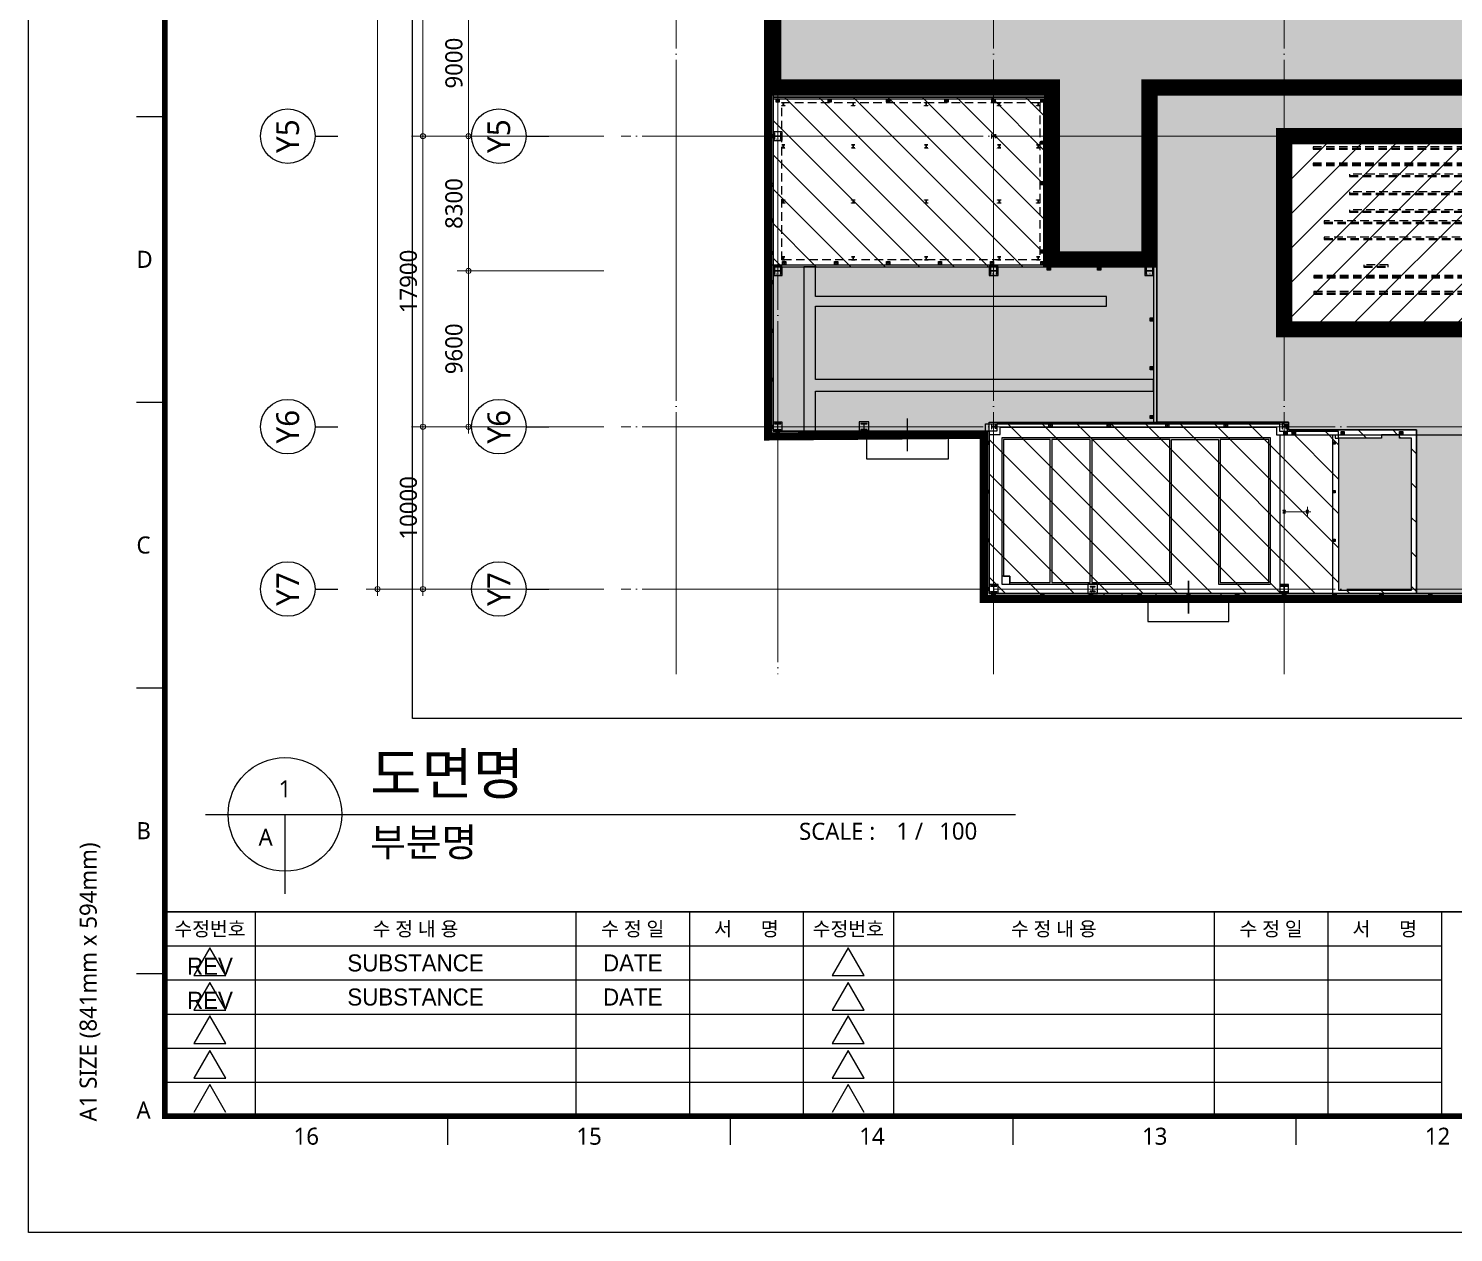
# Model space of a CAD drawing. Header units: millimetres. Extents: x -17369 to 294000, y -718917 to 220315.
# Drawn here: x 0 to 87779, y -383792 to -309617 of the extents above; entities that cross this region are included whole.
import ezdxf
from ezdxf.enums import TextEntityAlignment as Align

# ---------------------------------------------------------------- set-up
doc = ezdxf.new("R2010")
doc.units = ezdxf.units.MM
doc.header["$LTSCALE"] = 350
for name, pattern in [('CEN', [62, 60, -1, 0, -1]), ('FORM$0$KIA-Form$2$XKITLINE00', [0]), ('H1', [1, 0.5, -0.5]), ('H12', [3, 2, -1]), ('HID', [2.3, 1.5, -0.8]), ('X-200-S-COL$0$CEN', [62, 60, -1, 0, -1]), ('X-200-S-COL$0$HID', [2.3, 1.5, -0.8])]:
    doc.linetypes.add(name, pattern=pattern)
doc.layers.get('Defpoints').update_dxf_attribs({"color": 181})
for name, color, linetype in [('0-THK200 SFRC SLAB영역', 211, 'H12'), ('0-THK300 RC SFRC SLAB영역', 2, 'H12'), ('0-THK400 RC SLAB영역', 4, 'H12'), ('0-하중영역-AGV', 1, 'H1'), ('0_RC-SLAB', 7, 'Continuous'), ('0_SFRC-SLAB', 3, 'Continuous'), ('6', 6, 'Continuous'), ('A-ELE7', 7, 'Continuous'), ('A-TEXT', 7, 'Continuous'), ('Bubble', 3, 'Continuous'), ('FORM$0$KIA-Form$2$A-FORM', 7, 'Continuous'), ('H-Col', 2, 'Continuous'), ('PD', 6, 'Continuous'), ('PERI-OUT', 9, 'Continuous'), ('Sol', 253, 'Continuous'), ('title', 7, 'Continuous'), ('X-200-S-COL$0$Cen', 1, 'X-200-S-COL$0$CEN'), ('X-200-S-COL$0$H-Col', 3, 'Continuous'), ('X-200-S-COL$0$H-매설빔(150x150)', 2, 'Continuous'), ('X-200-S-COL$0$STUD', 4, 'Continuous')]:
    doc.layers.add(name, color=color, linetype=linetype)
for name, color, linetype, plot in [('A-ANPLT', 171, 'Continuous', False), ('X-200-S-COL$0$Defpoint', 171, 'Continuous', False), ('X-200-S-COL$0$P-Line', 144, 'Continuous', False), ('X-200-S-COL$0$PERI-OUT', 17, 'Continuous', False)]:
    doc.layers.add(name, color=color, linetype=linetype, plot=plot)
doc.layers.add('A-CenR', color=13, linetype='Continuous', lineweight=18)
doc.layers.add('DIM', color=1, linetype='Continuous', lineweight=5)
doc.styles.add('Arial', font='arial.ttf')
doc.styles.add('FORM$0$맑은고딕', font='malgun.ttf')
doc.styles.get("Standard").update_dxf_attribs({"font": ''})
doc.styles.add('맑은고딕', font='malgun.ttf')
doc.styles.get('Standard').set_extended_font_data('Gulim')
pattern_1 = [(135, (0, 0), (-1060.66, -1060.66), [])]

# ---------------------------------------------------------------- blocks, each defined once
blk = doc.blocks.new('X-200-S-COL$0$Form-Bo')
blk.add_lwpolyline([(0, 207900), (294000, 207900), (294000, 0), (0, 0)], close=True)
blk = doc.blocks.new('X-200-S-COL$0$H-400x400x13x21')
at = {"color": 0}
blk.add_lwpolyline([(200, -200), (200, -179), (28.5, -179, -0.4142136), (6.5, -157), (6.5, 157, -0.4142136), (28.5, 179), (200, 179), (200, 200), (-200, 200), (-200, 179), (-28.5, 179, -0.4142136), (-6.5, 157), (-6.5, -157, -0.4142136), (-28.5, -179), (-200, -179), (-200, -200)], format="xyb", close=True, dxfattribs=at)
blk = doc.blocks.new('X-200-S-COL$0$H-300x300x10x15')
at = {"color": 0, "linetype": 'ByBlock', "ltscale": 0.5}
blk.add_lwpolyline([(23, -135, -0.414214), (5, -117), (5, 117, -0.414214), (23, 135), (150, 135), (150, 150), (-150, 150), (-150, 135), (-23, 135, -0.414214), (-5, 117), (-5, -117, -0.414214), (-23, -135), (-150, -135), (-150, -150), (150, -150), (150, -135)], format="xyb", close=True, dxfattribs=at)
blk = doc.blocks.new('X-200-S-COL$0$H-250x250x9x14')
at = {"color": 0, "linetype": 'ByBlock'}
blk.add_lwpolyline([(20.5, 111), (125, 111), (125, 125), (-125, 125), (-125, 111), (-20.5, 111, -0.4142136), (-4.5, 95), (-4.5, -95, -0.4142136), (-20.5, -111), (-125, -111), (-125, -125), (125, -125), (125, -111), (20.5, -111, -0.4142136), (4.5, -95), (4.5, 95, -0.4142136)], format="xyb", close=True, dxfattribs=at)
blk = doc.blocks.new('X-200-S-COL$0$1F COLUMN_231010')
at = {"layer": 'X-200-S-COL$0$H-Col', "color": 0}
for name, p, rotation in [('X-200-S-COL$0$H-400x400x13x21', (46150, 67543), 90), ('X-200-S-COL$0$H-250x250x9x14', (59450, 67543), 90), ('X-200-S-COL$0$H-250x250x9x14', (77350, 67543), 90), ('X-200-S-COL$0$H-400x400x13x21', (46150, 59243), 90), ('X-200-S-COL$0$H-400x400x13x21', (59450, 59243), 90), ('X-200-S-COL$0$H-400x400x13x21', (69050, 59243), 90), ('X-200-S-COL$0$H-250x250x9x14', (59450, 49643), 90), ('X-200-S-COL$0$H-250x250x9x14', (77350, 49643), 90), ('X-200-S-COL$0$H-300x300x10x15', (65550, 39643), 180)]:
    blk.add_blockref(name, p, dxfattribs=dict(at, rotation=rotation))
for p in [(46150, 49637), (51470, 49643), (59450, 39643), (77350, 39643)]:
    blk.add_blockref('X-200-S-COL$0$H-400x400x13x21', p, dxfattribs=at)
blk = doc.blocks.new('X-200-S-COL$0$PERIMITER_231026')
at = {"layer": 'X-200-S-COL$0$PERI-OUT'}
for points in [[(140800, 167343), (140800, 171293), (177580, 171293), (177580, 176343), (200030, 179093), (224980, 179093), (224980, 150943), (222400, 150943), (222400, 54231), (217203, 49143), (207930, 49143), (207930, 39143), (58950, 39143), (58950, 49143), (45650, 49143), (45650, 98043), (39480, 98043), (39480, 139943), (49950, 139943), (49950, 157943), (120950, 157943), (120950, 169343), (135850, 169343), (135850, 167343)], [(141020, 167123), (141020, 171073), (177800, 171073), (177800, 176148), (200043, 178873), (224760, 178873), (224760, 151163), (222230, 151163), (222230, 54303), (217134, 49313), (207710, 49313), (207710, 39363), (59170, 39363), (59170, 49363), (45870, 49363), (45870, 98263), (39650, 98263), (39650, 139723), (50170, 139723), (50170, 157723), (121120, 157723), (121125, 169173), (135680, 169173), (135680, 167123)]]:
    blk.add_lwpolyline(points, dxfattribs=at)
blk = doc.blocks.new('X-200-S-COL$0$ZONE#4 BEAM')
at = {"layer": 'X-200-S-COL$0$H-매설빔(150x150)', "color": 0, "linetype": 'ByBlock', "lineweight": -2}
for p, q in [((1775, -730), (14375, -730)), ((32475, -730), (19875, -730)), ((55100, -805), (36900, -805)), ((1775, -1730), (14375, -1730)), ((32475, -1730), (19875, -1730)), ((4025, -2415), (12825, -2415)), ((30225, -2415), (21425, -2415)), ((55100, -1805), (36900, -1805)), ((55165, -2355), (46365, -2355)), ((55165, -3455), (46365, -3455)), ((4025, -3515), (12825, -3515)), ((30225, -3515), (21425, -3515)), ((4025, -4615), (12825, -4615)), ((30225, -4615), (21425, -4615)), ((55570, -5250), (42320, -5250)), ((55165, -4555), (46365, -4555)), ((2470, -5300), (14070, -5300)), ((31780, -5300), (20180, -5300)), ((2470, -6300), (14070, -6300)), ((31780, -6300), (20180, -6300)), ((55570, -6250), (42320, -6250)), ((1825, -8650), (14425, -8650)), ((4905, -8000), (6405, -8000)), ((13100, -8000), (14600, -8000)), ((21150, -8000), (19650, -8000)), ((32425, -8650), (19825, -8650)), ((29345, -8000), (27845, -8000)), ((50300, -8395), (48800, -8395)), ((1825, -9650), (14425, -9650)), ((32425, -9650), (19825, -9650)), ((53515, -9355), (37785, -9355)), ((53515, -10355), (37785, -10355))]:
    blk.add_line(p, q, dxfattribs=at)
for points in [[(14375, -805), (14375, -655), (1775, -655), (1775, -805)], [(19875, -805), (19875, -655), (32475, -655), (32475, -805)], [(36900, -880), (36900, -730), (55100, -730), (55100, -880)], [(14375, -1805), (14375, -1655), (1775, -1655), (1775, -1805)], [(19875, -1805), (19875, -1655), (32475, -1655), (32475, -1805)], [(36900, -1880), (36900, -1730), (55100, -1730), (55100, -1880)], [(12825, -2490), (12825, -2340), (4025, -2340), (4025, -2490)], [(21425, -2490), (21425, -2340), (30225, -2340), (30225, -2490)], [(46365, -2430), (46365, -2280), (55165, -2280), (55165, -2430)], [(12825, -3590), (12825, -3440), (4025, -3440), (4025, -3590)], [(21425, -3590), (21425, -3440), (30225, -3440), (30225, -3590)], [(46365, -3530), (46365, -3380), (55165, -3380), (55165, -3530)], [(14070, -5375), (14070, -5225), (2470, -5225), (2470, -5375)], [(12825, -4690), (12825, -4540), (4025, -4540), (4025, -4690)], [(20180, -5375), (20180, -5225), (31780, -5225), (31780, -5375)], [(21425, -4690), (21425, -4540), (30225, -4540), (30225, -4690)], [(42320, -5325), (42320, -5175), (55570, -5175), (55570, -5325)], [(46365, -4630), (46365, -4480), (55165, -4480), (55165, -4630)], [(14070, -6375), (14070, -6225), (2470, -6225), (2470, -6375)], [(20180, -6375), (20180, -6225), (31780, -6225), (31780, -6375)], [(42320, -6325), (42320, -6175), (55570, -6175), (55570, -6325)], [(14425, -8725), (14425, -8575), (1825, -8575), (1825, -8725)], [(6405, -8075), (6405, -7925), (4905, -7925), (4905, -8075)], [(14600, -8075), (14600, -7925), (13100, -7925), (13100, -8075)], [(19650, -8075), (19650, -7925), (21150, -7925), (21150, -8075)], [(19825, -8725), (19825, -8575), (32425, -8575), (32425, -8725)], [(27845, -8075), (27845, -7925), (29345, -7925), (29345, -8075)], [(48800, -8470), (48800, -8320), (50300, -8320), (50300, -8470)], [(14425, -9725), (14425, -9575), (1825, -9575), (1825, -9725)], [(19825, -9725), (19825, -9575), (32425, -9575), (32425, -9725)], [(37785, -9430), (37785, -9280), (53515, -9280), (53515, -9430)], [(37785, -10430), (37785, -10280), (53515, -10280), (53515, -10430)]]:
    blk.add_lwpolyline(points, close=True, dxfattribs=at)
blk = doc.blocks.new('DIMDOT')
at = {"color": 0, "linetype": 'ByBlock'}
blk.add_line((-1.2, 0), (1.2, 0), dxfattribs=at)
at = {"color": 3}
blk.add_circle((0, 0), 0.45, dxfattribs=at)
blk = doc.blocks.new('H-200x200x8x12')
at = {"layer": 'A-ANPLT'}
for p, q in [((-5, 0), (5, 0)), ((0, 5), (0, -5))]:
    blk.add_line(p, q, dxfattribs=at)
at = {"layer": 'H-Col'}
blk.add_lwpolyline([(100, -100), (-100, -100), (-100, -88), (-17, -88, 0.414214), (-4, -75), (-4, 75, 0.414214), (-17, 88), (-100, 88), (-100, 100), (100, 100), (100, 88), (17, 88, 0.414214), (4, 75), (4, -75, 0.414214), (17, -88), (100, -88)], format="xyb", close=True, dxfattribs=at)
at = {"layer": 'A-ANPLT', "style": 'Arial'}
blk.add_text('H-200x200x8x12', height=30, dxfattribs=at).set_placement((0, -111), align=Align.TOP_CENTER)
blk = doc.blocks.new('H-150x150x7x10')
at = {"color": 0, "linetype": 'ByBlock', "ltscale": 0.5}
blk.add_lwpolyline([(14.5, -65, -0.4142136), (3.5, -54), (3.5, 54, -0.4142136), (14.5, 65), (75, 65), (75, 75), (-75, 75), (-75, 65), (-14.5, 65, -0.4142136), (-3.5, 54), (-3.5, -54, -0.4142136), (-14.5, -65), (-75, -65), (-75, -75), (75, -75), (75, -65)], format="xyb", close=True, dxfattribs=at)
blk = doc.blocks.new('X-200-S-COL$0$Stud')
at = {"color": 250}
for p, q in [((-94, -94), (94, 94)), ((-94, 94), (94, -94))]:
    blk.add_line(p, q, dxfattribs=at)
blk.add_lwpolyline([(100, -100), (-100, -100), (-100, 100), (100, 100)], close=True)
at = {"color": 6}
blk.add_lwpolyline([(94, -94), (-94, -94), (-94, 94), (94, 94)], close=True, dxfattribs=at)
blk = doc.blocks.new('X-200-S-COL$0$Stud-150x150x6')
at = {"color": 250}
for p, q in [((-69, -69), (69, 69)), ((-69, 69), (69, -69))]:
    blk.add_line(p, q, dxfattribs=at)
blk.add_lwpolyline([(75, -75), (-75, -75), (-75, 75), (75, 75)], close=True)
at = {"color": 6}
blk.add_lwpolyline([(69, -69), (-69, -69), (-69, 69), (69, 69)], close=True, dxfattribs=at)

msp = doc.modelspace()

# ---------------------------------------------------------------- hatches: boundary and pattern name
at = {"layer": '0-THK200 SFRC SLAB영역'}
h = msp.add_hatch(color=256, dxfattribs=at)
h.dxf.hatch_style = 1
h.paths.add_polyline_path([(49850, -225749.8), (59631.6, -225749.8), (59631.6, -244649.8), (65650, -244649.8), (65650, -288049.8), (75300, -288049.8), (75300, -290949.8), (66850, -290949.8), (66850, -298249.8), (135950, -298249.8), (135950, -344769.8), (58850, -344769.8), (58850, -334749.8), (45550, -334749.8), (45550, -285849.8), (39380, -285849.8), (39380, -243749.8), (49850, -243749.8)])
h.paths.add_polyline_path([(77350, -316249.8), (135350, -316249.8), (135350, -328149.8), (77350, -328149.8)], flags=16)
h.paths.add_polyline_path([(77350, -316249.8), (77350, -328149.8), (135350, -328149.8), (135350, -316249.8)], flags=0)
h.paths.add_polyline_path([(59170, -333874.8), (77625, -333874.8), (77625, -334349.8), (85500, -334349.8), (85500, -344429.8), (59170, -344429.8)], flags=16)
h.paths.add_polyline_path([(45870, -324299.8), (62650, -324299.8), (62650, -313849.8), (45870, -313849.8)], flags=16)
h = msp.add_hatch(color=256, dxfattribs=at)
h.dxf.hatch_style = 1
h.paths.add_polyline_path([(85200, -334849.8), (84450, -334849.8), (84450, -334649.8), (83350, -334649.8), (83350, -334849.8), (80700, -334849.8), (80700, -344229.8), (85200, -344229.8)])
at = {"layer": '0-THK300 RC SFRC SLAB영역'}
h = msp.add_hatch(dxfattribs=at)
h.set_pattern_fill('_USER', color=256, scale=1500, angle=135, pattern_type=0)
h.set_pattern_definition(pattern_1)
h.paths.add_polyline_path([(45870, -324299.8), (62650, -324299.8), (62650, -313849.8), (45870, -313849.8)])
h = msp.add_hatch(dxfattribs=at)
h.set_pattern_fill('_USER', color=256, scale=1500, angle=135, pattern_type=0)
h.set_pattern_definition(pattern_1)
h.paths.add_polyline_path([(59170, -333874.8), (77625, -333874.8), (77625, -334349.8), (85500, -334349.8), (85500, -344429.8), (59170, -344429.8)])
h.paths.add_polyline_path([(85200, -334849.8), (84450, -334849.8), (84450, -334649.8), (83350, -334649.8), (83350, -334849.8), (80700, -334849.8), (80700, -344229.8), (85200, -344229.8)], flags=16)
at = {"layer": '0-THK400 RC SLAB영역', "linetype": 'Continuous'}
h = msp.add_hatch(dxfattribs=at)
h.set_pattern_fill('_USER', color=4, scale=1500, angle=45, pattern_type=0)
h.set_pattern_definition([(45, (0, 0), (-1060.66, 1060.66), [])])
h.paths.add_polyline_path([(77350, -316249.8), (135350, -316249.8), (135350, -328149.8), (77350, -328149.8)])
at = {"layer": 'Sol'}
h = msp.add_hatch(color=256, dxfattribs=at)
h.dxf.hatch_style = 1
h.paths.add_polyline_path([(118570, -344429.8), (116250, -344429.8), (116250, -344649.8), (118570, -344649.8)])
h.paths.add_polyline_path([(174720, -344429.8), (172550, -344429.8), (172550, -344649.8), (174720, -344649.8)])
h.paths.add_polyline_path([(170450, -344429.8), (170450, -344649.8), (171450, -344649.8), (171450, -344429.8)])
h.paths.add_polyline_path([(163550, -344429.8), (163550, -344649.8), (165450, -344649.8), (165450, -344429.8)])
h.paths.add_polyline_path([(162450, -344649.8), (162450, -344429.8), (129130, -344429.8), (129130, -344649.8)])
h.paths.add_polyline_path([(73450, -344429.8), (73450, -344649.8), (115150, -344649.8), (115150, -344429.8)])
h.paths.add_polyline_path([(56150, -334429.8), (56150, -334649.8), (57350, -334649.8), (57350, -334429.8)])
h.paths.add_polyline_path([(45870, -323349.8), (45650, -323349.8), (45650, -334649.8), (52150, -334649.8), (52150, -334429.8), (45870, -334429.8)])
h.paths.add_polyline_path([(45870, -312749.8), (45650, -312749.8), (45650, -321349.8), (45870, -321349.8)])
h.paths.add_polyline_path([(45870, -304149.8), (45650, -304149.8), (45650, -307749.8), (45870, -307749.8)])
h.paths.add_polyline_path([(44800, -285529.8), (44800, -285749.8), (45650, -285749.8), (45650, -303049.8), (45870, -303049.8), (45870, -285529.8)])
h.paths.add_polyline_path([(45800, -243849.8), (45800, -244069.8), (46500, -244069.8), (46500, -243849.8)])
h.paths.add_polyline_path([(40800, -244069.8), (40800, -243849.8), (39480, -243849.8), (39480, -285749.8), (40800, -285749.8), (40800, -285529.8), (39650, -285529.8), (39650, -244069.8)])
h.paths.add_polyline_path([(50170, -238649.8), (49950, -238649.8), (49950, -243849.8), (47600, -243849.8), (47600, -244069.8), (50170, -244069.8)])
h.paths.add_polyline_path([(50170, -235949.8), (49950, -235949.8), (49950, -236849.8), (50170, -236849.8)])
h.paths.add_polyline_path([(50170, -228749.8), (49950, -228749.8), (49950, -235049.8), (50170, -235049.8)])
h.paths.add_polyline_path([(67250, -226069.8), (67250, -225849.8), (49950, -225849.8), (49950, -226949.8), (50170, -226949.8), (50170, -226069.8)])
h.paths.add_polyline_path([(109850, -226069.8), (109850, -225849.8), (68350, -225849.8), (68350, -226069.8)])
h.paths.add_polyline_path([(135680, -216669.8), (136250, -216669.8), (136250, -216449.8), (135850, -216449.8), (135850, -214449.8), (120950, -214449.8), (120950, -217624.8), (121120, -217624.8), (121120, -214619.8), (135680, -214619.8)])
h.paths.add_polyline_path([(137850, -216449.8), (137350, -216449.8), (137350, -216669.8), (137850, -216669.8)])
h.paths.add_polyline_path([(177800, -211849.8), (177580, -211849.8), (177580, -212499.8), (140800, -212499.8), (140800, -216449.8), (140350, -216449.8), (140350, -216669.8), (141020, -216669.8), (141020, -212719.8), (177800, -212719.8)])
h.paths.add_polyline_path([(224760, -205949.8), (224980, -205949.8), (224980, -204699.8), (200030, -204699.8), (177580, -207449.8), (177580, -208449.8), (177800, -208449.8), (177800, -207644.5), (200043.4, -204919.8), (224760, -204919.8)])
h.paths.add_polyline_path([(207930, -338049.8), (207710, -338049.8), (207710, -344429.8), (185280, -344429.8), (185280, -344649.8), (207930, -344649.8)])
h.paths.add_polyline_path([(208030, -334649.8), (208030, -334479.8), (207710, -334479.8), (207710, -336949.8), (207930, -336949.8), (207930, -334649.8)])
h.paths.add_polyline_path([(222400, -319174.8), (222230, -319174.8), (222230, -329489.9), (217133.9, -334479.8), (209130, -334479.8), (209130, -334649.8), (217203.3, -334649.8), (222400, -329561.4)])
h.paths.add_polyline_path([(222400, -294324.8), (222230, -294324.8), (222230, -317174.8), (222400, -317174.8)])
h.paths.add_polyline_path([(222400, -286174.8), (222230, -286174.8), (222230, -292324.8), (222400, -292324.8)])
h.paths.add_polyline_path([(222400, -276324.8), (222230, -276324.8), (222230, -283374.8), (222400, -283374.8)])
h.paths.add_polyline_path([(222400, -239624.8), (222230, -239624.8), (222230, -274324.8), (222400, -274324.8)])
h.paths.add_polyline_path([(222230, -238524.8), (222400, -238524.8), (222400, -232849.8), (224980, -232849.8), (224980, -210949.8), (224760, -210949.8), (224760, -232629.8), (222230, -232629.8)])
h.paths.add_polyline_path([(67350, -344429.8), (67350, -344649.8), (69450, -344649.8), (69450, -344429.8)])
h.paths.add_polyline_path([(66250, -344649.8), (66250, -344429.8), (59170, -344429.8), (59170, -334429.8), (58450, -334429.8), (58450, -334649.8), (58950, -334649.8), (58950, -344649.8)])
h.paths.add_polyline_path([(120950, -222824.8), (121120, -222824.8), (121120, -219624.8), (120950, -219624.8)])
h.paths.add_polyline_path([(121120, -223924.8), (120950, -223924.8), (120950, -225849.8), (110950, -225849.8), (110950, -226069.8), (121120, -226069.8)])

# ---------------------------------------------------------------- linework, layer by layer
msp.add_lwpolyline([(23653, -194194), (253797.2, -194194), (253797.2, -352117.2), (23653, -352117.2)], close=True)
at = {"const_width": 500}
msp.add_lwpolyline([(49850, -225749.8), (120850, -225749.8), (120850, -214349.8), (135950, -214349.8), (135950, -216349.8), (140700, -216349.8), (140700, -212399.8), (177480, -212399.8), (177480, -207361.3), (200023.9, -204599.8), (225080, -204599.8), (225080, -232949.8), (222500, -232949.8), (222500, -329593.3), (217124.3, -334969.1), (208030, -334969.1), (208030, -344769.8), (58850, -344769.8), (58850, -334649.8), (45550, -334749.8), (45550, -285849.8), (39380, -285849.8), (39380, -243749.8), (49850, -243749.8)], close=True, dxfattribs=at)
at = {"layer": '0-THK200 SFRC SLAB영역'}
msp.add_lwpolyline([(77350, -316249.8), (77350, -328149.8), (135350, -328149.8), (135350, -316249.8)], close=True, dxfattribs=at)
at = {"layer": '0-THK300 RC SFRC SLAB영역', "linetype": 'ByBlock'}
for points in [[(45870, -324299.8), (62650, -324299.8), (62650, -313849.8), (45870, -313849.8)], [(59170, -333874.8), (77625, -333874.8), (77625, -334349.8), (85500, -334349.8), (85500, -344429.8), (59170, -344429.8)], [(85200, -334849.8), (84450, -334849.8), (84450, -334649.8), (83350, -334649.8), (83350, -334849.8), (80700, -334849.8), (80700, -344229.8), (85200, -344229.8)]]:
    msp.add_lwpolyline(points, close=True, dxfattribs=at)
at = {"layer": '0-THK400 RC SLAB영역', "linetype": 'ByBlock', "const_width": 1000}
msp.add_lwpolyline([(77350, -316249.8), (135350, -316249.8), (135350, -328149.8), (77350, -328149.8)], close=True, dxfattribs=at)
at = {"layer": '0-하중영역-AGV', "linetype": 'CEN', "const_width": 1000}
msp.add_lwpolyline([(141020, -307249.8), (135350, -307249.8), (135350, -313249.8), (69050, -313249.8), (69050, -323849.8), (63050, -323849.8), (63050, -313249.8), (45870, -313249.8), (45870, -285749.8), (56950, -285749.8), (56950, -279944.8), (59650, -279944.8), (59650, -244649.8), (59750, -244649.8), (59750, -236404.8), (135350, -236404.8), (135350, -228404.8), (141350, -228404.8)], dxfattribs=at)
at = {"layer": '0_RC-SLAB'}
for p, q in [((62650, -313849.8), (45870, -313849.8)), ((45870, -313849.8), (45870, -334429.8)), ((62650, -324199.8), (62650, -313849.8)), ((69500, -324199.8), (62650, -324199.8)), ((69500, -333874.8), (69500, -324199.8)), ((45870, -334429.8), (59170, -334429.8)), ((59170, -334429.8), (59170, -344429.8)), ((77625, -333874.8), (69500, -333874.8)), ((77625, -334349.8), (77625, -333874.8)), ((85500, -334349.8), (77625, -334349.8)), ((85500, -344429.8), (85500, -334349.8)), ((59170, -344429.8), (85500, -344429.8))]:
    msp.add_line(p, q, dxfattribs=at)
at = {"layer": '0_RC-SLAB', "color": 4}
for p, q in [((47770, -324299.8), (47770, -334429.8)), ((48470, -324299.8), (47770, -324299.8)), ((48470, -326129.8), (48470, -324299.8)), ((66400, -326129.8), (48470, -326129.8)), ((66400, -326729.8), (66400, -326129.8)), ((48470, -331249.8), (48470, -326729.8)), ((48470, -326729.8), (66400, -326729.8)), ((69300, -331249.8), (48470, -331249.8)), ((69300, -331949.8), (69300, -331249.8)), ((48470, -334429.8), (48470, -331949.8)), ((48470, -331949.8), (69300, -331949.8)), ((47770, -334429.8), (48470, -334429.8)), ((59650, -334429.8), (59170, -334429.8)), ((59170, -334429.8), (59170, -334629.8)), ((77075, -333974.8), (59650, -333974.8)), ((59650, -333974.8), (59650, -334429.8)), ((59850, -334629.8), (59850, -334174.8)), ((59850, -334174.8), (76875, -334174.8)), ((76875, -334174.8), (76875, -334649.8)), ((77075, -334449.8), (77075, -333974.8)), ((59170, -334629.8), (59850, -334629.8)), ((76875, -334649.8), (80500, -334649.8)), ((80700, -334449.8), (77075, -334449.8)), ((77075, -334649.8), (77075, -344429.8)), ((80500, -334649.8), (80500, -334849.8)), ((80500, -334849.8), (80700, -334849.8)), ((80700, -334849.8), (80700, -334449.8)), ((83350, -334849.8), (80700, -334849.8)), ((80700, -334849.8), (80700, -344229.8)), ((83350, -334649.8), (83350, -334849.8)), ((84450, -334649.8), (83350, -334649.8)), ((84450, -334849.8), (84450, -334649.8)), ((85200, -334849.8), (84450, -334849.8)), ((85200, -344229.8), (85200, -334849.8)), ((60450, -343349.8), (59950, -343349.8)), ((59950, -343349.8), (59950, -343849.8)), ((59950, -343849.8), (60450, -343849.8)), ((60450, -343849.8), (60450, -343349.8)), ((80700, -344229.8), (85200, -344229.8))]:
    msp.add_line(p, q, dxfattribs=at)
at = {"layer": '0_SFRC-SLAB'}
for p, q in [((45870, -285529.8), (45870, -313849.8)), ((45870, -313849.8), (62650, -313849.8)), ((62650, -313849.8), (62650, -324199.8)), ((62650, -324199.8), (69500, -324199.8)), ((69500, -324199.8), (69500, -333874.8)), ((69500, -333874.8), (77625, -333874.8)), ((77625, -333874.8), (77625, -334349.8)), ((77625, -334349.8), (85500, -334349.8)), ((85500, -334349.8), (85500, -344429.8)), ((85500, -344429.8), (141347.5, -344429.8))]:
    msp.add_line(p, q, dxfattribs=at)
at = {"layer": '6'}
for p, q in [((76500, -334829.8), (59950, -334829.8)), ((59950, -334829.8), (59950, -343849.8)), ((62930, -334929.8), (60050, -334929.8)), ((60050, -334929.8), (60050, -343349.8)), ((62930, -343749.8), (62930, -334929.8)), ((63030, -334929.8), (63030, -343749.8)), ((65400, -334929.8), (63030, -334929.8)), ((65400, -343749.8), (65400, -334929.8)), ((70310, -334929.8), (65500, -334929.8)), ((65500, -334929.8), (65500, -343749.8)), ((70310, -343749.8), (70310, -334929.8)), ((70410, -343849.8), (70410, -334929.8)), ((70410, -334929.8), (73300, -334929.8)), ((73300, -334929.8), (73300, -343849.8)), ((73400, -334929.8), (73400, -343749.8)), ((76400, -334929.8), (73400, -334929.8)), ((76400, -343749.8), (76400, -334929.8)), ((76500, -343849.8), (76500, -334829.8)), ((59950, -343849.8), (70410, -343849.8)), ((60050, -343349.8), (60450, -343349.8)), ((60450, -343349.8), (60450, -343749.8)), ((60450, -343749.8), (62930, -343749.8)), ((63030, -343749.8), (65400, -343749.8)), ((65500, -343749.8), (70310, -343749.8)), ((73300, -343849.8), (76500, -343849.8)), ((73400, -343749.8), (76000.3, -343749.8)), ((76000.3, -343749.8), (76000.3, -343749.8)), ((76000.3, -343749.8), (76400, -343749.8))]:
    msp.add_line(p, q, dxfattribs=at)
at = {"layer": 'A-CenR'}
for p, q in [((77350, -339389.8), (78990, -339389.8)), ((78780, -339089.8), (78780, -339689.8))]:
    msp.add_line(p, q, dxfattribs=at)
at = {"layer": 'A-ELE7', "color": 8, "linetype": 'HID'}
msp.add_lwpolyline([(46400, -314174.8), (62300, -314174.8), (62300, -323874.8), (46400, -323874.8)], close=True, dxfattribs=at)
at = {"layer": 'Bubble', "color": 7}
for p, q in [((17650, -316249.8), (19050, -316249.8)), ((30653.5, -316249.8), (32053.5, -316249.8)), ((17650, -334149.8), (19050, -334149.8)), ((30653.5, -334149.8), (32053.5, -334149.8)), ((17650, -344149.8), (19050, -344149.8)), ((30653.5, -344149.8), (32053.5, -344149.8))]:
    msp.add_line(p, q, dxfattribs=at)
for centre in [(15970, -316249.8), (28973.5, -316249.8), (15970, -334149.8), (28973.5, -334149.8), (15970, -344149.8), (28973.5, -344149.8)]:
    msp.add_circle(centre, 1680, dxfattribs=at)
at = {"layer": 'Defpoints', "color": 3}
msp.add_lwpolyline([(0, -175892.4), (294000, -175892.4), (294000, -383792.4), (0, -383792.4)], close=True, dxfattribs=at)
at = {"layer": 'DIM', "color": 1, "transparency": 16777216}
for p, q in [((21500, -343799.8), (21500, -213399.8)), ((24300, -298599.8), (24300, -315899.8)), ((27100, -315899.8), (27100, -307599.8)), ((35450, -316249.8), (23600, -316249.8)), ((35450, -316249.8), (23600, -316249.8)), ((24300, -333799.8), (24300, -316599.8)), ((35450, -316249.8), (26400, -316249.8)), ((35450, -316249.8), (26400, -316249.8)), ((27100, -324199.8), (27100, -316599.8)), ((35450, -324549.8), (26400, -324549.8)), ((35450, -324549.8), (26400, -324549.8)), ((27100, -324899.8), (27100, -333799.8)), ((35450, -334149.8), (23600, -334149.8)), ((35450, -334149.8), (23600, -334149.8)), ((35450, -334149.8), (26400, -334149.8)), ((24300, -334499.8), (24300, -343799.8)), ((35450, -344149.8), (20800, -344149.8)), ((35450, -344149.8), (23600, -344149.8))]:
    msp.add_line(p, q, dxfattribs=at)
at = {"layer": 'FORM$0$KIA-Form$2$A-FORM'}
for p, q in [((6650, -315039.7), (8400, -315039.7)), ((6650, -332638.4), (8400, -332638.4)), ((6650, -350237.1), (8400, -350237.1)), ((6650, -367835.7), (8400, -367835.7)), ((25821.7, -378385), (25821.7, -376635)), ((43243.4, -378385), (43243.4, -376635)), ((60665.1, -378385), (60665.1, -376635)), ((78086.8, -378385), (78086.8, -376635))]:
    msp.add_line(p, q, dxfattribs=at)
at = {"layer": 'FORM$0$KIA-Form$2$A-FORM', "color": 0, "linetype": 'FORM$0$KIA-Form$2$XKITLINE00'}
for p, q in [((13956.5, -364035), (13956.5, -376635)), ((33721.1, -364035), (33721.1, -376635)), ((40721.1, -364035), (40721.1, -376635)), ((47721.1, -364035), (47721.1, -376635)), ((53277.6, -364035), (53277.6, -376635)), ((73042.3, -364035), (73042.3, -376635)), ((80042.3, -364035), (80042.3, -376635)), ((87042.3, -364035), (87042.3, -376635)), ((87042.3, -364035), (87042.3, -376635)), ((11178.3, -366250.7), (10193.3, -367956.7)), ((12163.2, -367956.7), (11178.3, -366250.7)), ((50499.4, -366250.7), (49514.4, -367956.7)), ((51484.4, -367956.7), (50499.4, -366250.7)), ((10193.3, -367956.7), (12163.2, -367956.7)), ((11178.3, -368383.2), (10193.3, -370089.2)), ((11178.3, -368383.2), (10193.3, -370089.2)), ((12163.2, -370089.2), (11178.3, -368383.2)), ((12163.2, -370089.2), (11178.3, -368383.2)), ((49514.4, -367956.7), (51484.4, -367956.7)), ((50499.4, -368383.2), (49514.4, -370089.2)), ((50499.4, -368383.2), (49514.4, -370089.2)), ((51484.4, -370089.2), (50499.4, -368383.2)), ((51484.4, -370089.2), (50499.4, -368383.2)), ((10193.3, -370089.2), (12163.2, -370089.2)), ((10193.3, -370089.2), (12163.2, -370089.2)), ((49514.4, -370089.2), (51484.4, -370089.2)), ((49514.4, -370089.2), (51484.4, -370089.2)), ((11178.3, -370450.7), (10193.3, -372156.7)), ((12163.2, -372156.7), (11178.3, -370450.7)), ((50499.4, -370450.7), (49514.4, -372156.7)), ((51484.4, -372156.7), (50499.4, -370450.7)), ((10193.3, -372156.7), (12163.2, -372156.7)), ((49514.4, -372156.7), (51484.4, -372156.7)), ((11178.3, -372583.2), (10193.3, -374289.2)), ((11178.3, -372583.2), (10193.3, -374289.2)), ((12163.2, -374289.2), (11178.3, -372583.2)), ((12163.2, -374289.2), (11178.3, -372583.2)), ((50499.4, -372583.2), (49514.4, -374289.2)), ((50499.4, -372583.2), (49514.4, -374289.2)), ((51484.4, -374289.2), (50499.4, -372583.2)), ((51484.4, -374289.2), (50499.4, -372583.2)), ((10193.3, -374289.2), (12163.2, -374289.2)), ((10193.3, -374289.2), (12163.2, -374289.2)), ((11178.3, -374683.2), (10193.3, -376389.2)), ((11178.3, -374683.2), (10193.3, -376389.2)), ((12163.2, -376389.2), (11178.3, -374683.2)), ((12163.2, -376389.2), (11178.3, -374683.2)), ((49514.4, -374289.2), (51484.4, -374289.2)), ((49514.4, -374289.2), (51484.4, -374289.2)), ((50499.4, -374683.2), (49514.4, -376389.2)), ((50499.4, -374683.2), (49514.4, -376389.2)), ((51484.4, -376389.2), (50499.4, -374683.2)), ((51484.4, -376389.2), (50499.4, -374683.2))]:
    msp.add_line(p, q, dxfattribs=at)
at = {"layer": 'FORM$0$KIA-Form$2$A-FORM', "color": 6, "const_width": 350}
msp.add_lwpolyline([(287147, -376635), (287147, -183049.8), (8400, -183049.8), (8400, -376635)], close=True, dxfattribs=at)
at = {"layer": 'FORM$0$KIA-Form$2$A-FORM', "color": 0, "linetype": 'FORM$0$KIA-Form$2$XKITLINE00'}
for points in [[(8400, -364035), (287147, -364035)], [(8400, -366135), (87042.3, -366135)], [(8400, -368235), (87042.3, -368235)], [(8400, -370335), (87042.3, -370335)], [(8400, -372435), (87042.3, -372435)], [(8400, -374535), (87042.3, -374535)]]:
    msp.add_lwpolyline(points, dxfattribs=at)
at = {"layer": 'PD'}
for points in [[(45875, -316524.8), (46425, -316524.8), (46425, -315974.8), (45875, -315974.8)], [(45875, -324824.8), (46425, -324824.8), (46425, -324274.8), (45875, -324274.8)], [(59175, -324824.8), (59725, -324824.8), (59725, -324274.8), (59175, -324274.8)], [(68775, -324824.8), (69325, -324824.8), (69325, -324274.8), (68775, -324274.8)], [(45875, -334424.8), (46425, -334424.8), (46425, -333874.8), (45875, -333874.8)], [(51170, -334449.8), (51770, -334449.8), (51770, -333849.8), (51170, -333849.8)], [(59175, -344424.8), (59725, -344424.8), (59725, -343874.8), (59175, -343874.8)], [(65250, -344449.8), (65850, -344449.8), (65850, -343849.8), (65250, -343849.8)], [(77075, -344424.8), (77625, -344424.8), (77625, -343874.8), (77075, -343874.8)]]:
    msp.add_lwpolyline(points, close=True, dxfattribs=at)
at = {"layer": 'PERI-OUT'}
for p, q in [((45650, -334649.8), (45650, -285749.8)), ((45870, -334429.8), (45870, -285529.8)), ((45650, -312749.8), (45870, -312749.8)), ((45650, -321349.8), (45870, -321349.8)), ((45650, -323349.8), (45870, -323349.8)), ((59170, -334429.8), (45870, -334429.8)), ((52150, -334429.8), (52150, -334649.8)), ((56150, -334429.8), (56150, -334649.8)), ((57350, -334429.8), (57350, -334649.8)), ((58450, -334429.8), (58450, -334649.8)), ((59170, -344429.8), (59170, -334429.8)), ((58950, -334649.8), (45650, -334649.8)), ((51650, -336149.8), (51650, -334649.8)), ((56650, -334649.8), (56650, -336149.8)), ((58950, -344649.8), (58950, -334649.8)), ((56650, -336149.8), (51650, -336149.8)), ((118570, -344649.8), (58950, -344649.8)), ((118570, -344429.8), (59170, -344429.8)), ((66250, -344429.8), (66250, -344649.8)), ((67350, -344429.8), (67350, -344649.8)), ((68950, -344649.8), (68950, -346149.8)), ((69450, -344429.8), (69450, -344649.8)), ((73450, -344429.8), (73450, -344649.8)), ((73950, -346149.8), (73950, -344649.8)), ((68950, -346149.8), (73950, -346149.8))]:
    msp.add_line(p, q, dxfattribs=at)
at = {"layer": 'title'}
for p, q in [((10897.2, -358035), (60797.2, -358035)), ((15797.2, -358035), (15797.2, -362935))]:
    msp.add_line(p, q, dxfattribs=at)
msp.add_circle((15797.2, -358035), 3500, dxfattribs=at)
at = {"layer": 'X-200-S-COL$0$Cen', "lineweight": 0}
for p, q in [((39900, -203049.8), (39900, -349399.8)), ((59450, -203049.8), (59450, -349399.8)), ((77350, -203049.8), (77350, -349399.8)), ((46150, -284249.8), (46150, -349399.8)), ((232400, -316249.8), (36500, -316249.8)), ((232400, -334149.8), (36500, -334149.8)), ((232400, -344149.8), (36500, -344149.8))]:
    msp.add_line(p, q, dxfattribs=at)
at = {"layer": 'X-200-S-COL$0$Defpoint'}
msp.add_line((54150, -335649.8), (54150, -333649.8), dxfattribs=at)
for points in [[(8400, -183049.8), (253797.2, -183049.8), (253797.2, -364035), (8400, -364035)], [(47770, -324299.8), (47770, -334429.8), (48470, -334429.8), (48470, -331949.8), (69300, -331949.8), (69300, -331249.8), (48470, -331249.8), (48470, -326729.8), (66400, -326729.8), (66400, -326129.8), (48470, -326129.8), (48470, -324299.8)], [(54250, -334649.8), (54250, -334449.8), (54050, -334449.8), (54050, -334649.8)], [(70410, -343849.8), (70410, -334929.8), (73300, -334929.8), (73300, -343849.8), (76500, -343849.8), (76500, -334829.8), (59950, -334829.8), (59950, -343849.8)], [(62930, -334929.8), (60050, -334929.8), (60050, -343349.8), (60450, -343349.8), (60450, -343749.8), (62930, -343749.8)], [(63030, -334929.8), (63030, -343749.8), (65400, -343749.8), (65400, -334929.8)], [(70310, -334929.8), (65500, -334929.8), (65500, -343749.8), (70310, -343749.8)], [(73400, -334929.8), (73400, -343749.8), (76400, -343749.8), (76400, -334929.8)], [(71450, -345649.8), (71450, -343649.8), (71450, -343649.8), (71450, -345649.8)], [(71550, -344649.8), (71550, -344449.8), (71350, -344449.8), (71350, -344649.8)]]:
    msp.add_lwpolyline(points, close=True, dxfattribs=at)
at = {"layer": 'X-200-S-COL$0$P-Line'}
for p, q in [((45870, -313949.8), (62550, -313949.8)), ((62550, -324299.8), (62550, -313949.8)), ((45650, -324174.8), (62550, -324174.8)), ((62550, -324299.8), (69300, -324299.8)), ((69300, -324299.8), (69300, -333974.8)), ((58950, -333974.8), (77525, -333974.8)), ((58950, -334449.8), (58950, -333974.8)), ((77525, -333974.8), (77525, -334649.8)), ((77525, -334649.8), (207930, -334649.8)), ((80350, -344669.8), (80350, -334649.8))]:
    msp.add_line(p, q, dxfattribs=at)
at = {"layer": 'X-200-S-COL$0$P-Line', "color": 253, "linetype": 'X-200-S-COL$0$HID'}
msp.add_lwpolyline([(222500, -329603.4), (217244.1, -334749.8), (208030, -334749.8), (208030, -344769.8), (58850, -344769.8), (58850, -334749.8), (45550, -334749.8), (45550, -285849.8), (39380, -285849.8), (39380, -243749.8), (49850, -243749.8), (49850, -225749.8), (120850, -225749.8), (120850, -214349.8), (135950, -214349.8), (135950, -216349.8), (140700, -216349.8), (140700, -212399.8), (177480, -212399.8), (177480, -207361.3), (200023.9, -204599.8), (225080, -204599.8), (225080, -232949.8), (222500, -232949.8)], close=True, dxfattribs=at)

# ---------------------------------------------------------------- block references
at = {"layer": 'DIM', "color": 1, "transparency": 16777216, "xscale": 350, "yscale": 350, "zscale": 350}
for p, rotation in [((24300, -316249.8), 90), ((24300, -316249.8), 270), ((27100, -316249.8), 90), ((27100, -316249.8), 270), ((27100, -324549.8), 270), ((27100, -324549.8), 90), ((24300, -334149.8), 90), ((24300, -334149.8), 270), ((27100, -334149.8), 270), ((21500, -344149.8), 270), ((24300, -344149.8), 270)]:
    msp.add_blockref('DIMDOT', p, dxfattribs=dict(at, rotation=rotation))
at = {"layer": 'H-Col'}
for name, p in [('H-200x200x8x12', (46500, -314274.8)), ('H-200x200x8x12', (50800, -314274.8)), ('H-200x200x8x12', (55300, -314274.8)), ('H-200x200x8x12', (59800, -314274.8)), ('H-200x200x8x12', (62200, -314274.8)), ('H-200x200x8x12', (46500, -316874.8)), ('H-200x200x8x12', (50800, -316874.8)), ('H-200x200x8x12', (55300, -316874.8)), ('H-200x200x8x12', (59800, -316874.8)), ('H-200x200x8x12', (62200, -316874.8)), ('H-200x200x8x12', (46500, -320274.8)), ('H-200x200x8x12', (50800, -320274.8)), ('H-200x200x8x12', (55300, -320274.8)), ('H-200x200x8x12', (59800, -320274.8)), ('H-200x200x8x12', (62200, -320274.8)), ('H-200x200x8x12', (46500, -323774.8)), ('H-200x200x8x12', (50800, -323774.8)), ('H-200x200x8x12', (55300, -323774.8)), ('H-200x200x8x12', (59800, -323774.8)), ('H-200x200x8x12', (62200, -323774.8)), ('H-150x150x7x10', (77350, -339389.8)), ('H-150x150x7x10', (78780, -339389.8))]:
    msp.add_blockref(name, p, dxfattribs=at)
at = {"layer": 'X-200-S-COL$0$Defpoint'}
msp.add_blockref('X-200-S-COL$0$Form-Bo', (0, -383792.4), dxfattribs=at)
at = {"layer": 'X-200-S-COL$0$H-Col'}
msp.add_blockref('X-200-S-COL$0$1F COLUMN_231010', (0, -383792.4), dxfattribs=at)
at = {"layer": 'X-200-S-COL$0$H-매설빔(150x150)', "color": 2, "linetype": 'X-200-S-COL$0$HID'}
msp.add_blockref('X-200-S-COL$0$ZONE#4 BEAM', (77350, -316249.8), dxfattribs=at)
at = {"layer": 'X-200-S-COL$0$PERI-OUT'}
msp.add_blockref('X-200-S-COL$0$PERIMITER_231026', (0, -383792.4), dxfattribs=at)
at = {"layer": 'X-200-S-COL$0$STUD'}
for name, p in [('X-200-S-COL$0$Stud', (45750, -310249.8)), ('X-200-S-COL$0$Stud', (45750, -313249.8)), ('X-200-S-COL$0$Stud', (45750, -316249.8)), ('X-200-S-COL$0$Stud', (45750, -319249.8)), ('X-200-S-COL$0$Stud', (45750, -321449.8)), ('X-200-S-COL$0$Stud', (45750, -323449.8)), ('X-200-S-COL$0$Stud', (45750, -325249.8)), ('X-200-S-COL$0$Stud', (45750, -328249.8)), ('X-200-S-COL$0$Stud', (69200, -327549.8)), ('X-200-S-COL$0$Stud', (69200, -330549.8)), ('X-200-S-COL$0$Stud', (45750, -331249.8)), ('X-200-S-COL$0$Stud', (69200, -333549.8)), ('X-200-S-COL$0$Stud', (45750, -334149.8)), ('X-200-S-COL$0$Stud', (62950, -334074.8)), ('X-200-S-COL$0$Stud', (66550, -334074.8)), ('X-200-S-COL$0$Stud', (70150, -334074.8)), ('X-200-S-COL$0$Stud', (73750, -334074.8)), ('X-200-S-COL$0$Stud', (46150, -334549.8)), ('X-200-S-COL$0$Stud', (49150, -334549.8)), ('X-200-S-COL$0$Stud', (52050, -334549.8)), ('X-200-S-COL$0$Stud', (56250, -334549.8)), ('X-200-S-COL$0$Stud', (58550, -334549.8)), ('X-200-S-COL$0$Stud', (59050, -335149.8)), ('X-200-S-COL$0$Stud', (77425, -334549.8)), ('X-200-S-COL$0$Stud', (77950, -334549.8)), ('X-200-S-COL$0$Stud-150x150x6', (80425, -335149.8)), ('X-200-S-COL$0$Stud', (80950, -334549.8)), ('X-200-S-COL$0$Stud', (84550, -334549.8)), ('X-200-S-COL$0$Stud', (59050, -338149.8)), ('X-200-S-COL$0$Stud-150x150x6', (80425, -338149.8)), ('X-200-S-COL$0$Stud', (59050, -341149.8)), ('X-200-S-COL$0$Stud-150x150x6', (80425, -341149.8)), ('X-200-S-COL$0$Stud', (59050, -344149.8)), ('X-200-S-COL$0$Stud', (59450, -344549.8)), ('X-200-S-COL$0$Stud', (62450, -344549.8)), ('X-200-S-COL$0$Stud', (65450, -344549.8)), ('X-200-S-COL$0$Stud', (68450, -344549.8)), ('X-200-S-COL$0$Stud', (74450, -344549.8)), ('X-200-S-COL$0$Stud', (77350, -344549.8)), ('X-200-S-COL$0$Stud', (80450, -344549.8)), ('X-200-S-COL$0$Stud', (83350, -344549.8)), ('X-200-S-COL$0$Stud', (86350, -344549.8))]:
    msp.add_blockref(name, p, dxfattribs=at)
at = {"layer": 'X-200-S-COL$0$STUD', "rotation": 90}
for p in [(46150, -314049.8), (49350, -314049.8), (52950, -314049.8), (56550, -314049.8), (59450, -314049.8), (62450, -314049.8), (62450, -316649.8), (62450, -319149.8), (62450, -323349.8), (46550, -324074.8), (49750, -324074.8), (52950, -324074.8), (56150, -324074.8), (59350, -324074.8), (62450, -324074.8), (62850, -324399.8), (65950, -324399.8)]:
    msp.add_blockref('X-200-S-COL$0$Stud', p, dxfattribs=at)

# ---------------------------------------------------------------- texts
at = {"layer": 'A-TEXT'}
for tag, text, p in [('REV', '0', (11178.3, -367388)), ('SUBSTANCE', 'NONE', (23838.8, -367185)), ('DATE', '230411', (37221.1, -367185)), ('REV', '0', (11178.3, -369488)), ('SUBSTANCE', 'NONE', (23838.8, -369285)), ('DATE', '230411', (37221.1, -369285))]:
    msp.add_attdef(tag, text=text, height=1050, dxfattribs=at).set_placement(p, align=Align.MIDDLE_CENTER)
at = {"layer": 'Bubble', "color": 2, "style": '맑은고딕'}
for s, p in [('Y5', (15970, -316249.8)), ('Y5', (28973.5, -316249.8)), ('Y6', (15970, -334149.8)), ('Y6', (28973.5, -334149.8)), ('Y7', (15970, -344149.8)), ('Y7', (28973.5, -344149.8))]:
    msp.add_text(s, height=1400, rotation=90, dxfattribs=at).set_placement(p, align=Align.MIDDLE)
at = {"layer": 'Defpoints', "style": '맑은고딕'}
for s, p in [('550X550', (46425, -316524.8)), ('550X550', (46425, -324824.8)), ('550X550', (59725, -324824.8)), ('550X550', (69325, -324824.8)), ('550X550', (46425, -334424.8)), ('600X600', (51770, -334449.8)), ('550X550', (59725, -344424.8)), ('600X600', (65850, -344449.8)), ('550X550', (77625, -344424.8))]:
    msp.add_text(s, height=100, dxfattribs=at).set_placement(p, align=Align.BOTTOM_RIGHT)
at = {"layer": 'DIM', "color": 3, "transparency": 16777216, "char_height": 1050, "attachment_point": 5, "rotation": 90, "style": '맑은고딕'}
for s, insert in [('\\A1;9000', (26207.5, -311749.8)), ('\\A1;8300', (26207.5, -320399.8)), ('\\A1;17900', (23404.7, -325199.8)), ('\\A1;9600', (26207.5, -329349.8)), ('\\A1;10000', (23404.7, -339149.8))]:
    msp.add_mtext(s, dxfattribs=dict(at, insert=insert))
at = {"layer": 'FORM$0$KIA-Form$2$A-FORM', "color": 4, "style": 'FORM$0$맑은고딕'}
for s, p in [('D', (6650, -323839.1)), ('C', (6650, -341437.7)), ('B', (6650, -359036.4)), ('A', (6650, -376249.8))]:
    msp.add_text(s, height=1050, dxfattribs=at).set_placement(p, align=Align.MIDDLE_LEFT)
msp.add_text('A1 SIZE (841mm x 594mm)', height=1050, rotation=90, dxfattribs=at).set_placement((4200, -376949.8))
at = {"layer": 'FORM$0$KIA-Form$2$A-FORM', "color": 0, "style": 'FORM$0$맑은고딕'}
for s, p in [('수정번호', (11178.3, -365085)), ('수 정 내 용', (23838.8, -365085)), ('수 정 일', (37221.1, -365085)), ('서      명', (44221.1, -365085)), ('수정번호', (50499.4, -365085)), ('수 정 내 용', (63160, -365085)), ('수 정 일', (76542.3, -365085)), ('서      명', (83542.3, -365085))]:
    msp.add_text(s, height=875, dxfattribs=at).set_placement(p, align=Align.MIDDLE_CENTER)
at = {"layer": 'FORM$0$KIA-Form$2$A-FORM', "color": 4, "style": 'FORM$0$맑은고딕'}
for s, p in [('16', (17110.8, -378385)), ('15', (34532.5, -378385)), ('14', (51954.2, -378385)), ('13', (69375.9, -378385)), ('12', (86797.6, -378385))]:
    msp.add_text(s, height=1050, dxfattribs=at).set_placement(p, align=Align.CENTER)
at = {"layer": 'title', "color": 3, "style": '맑은고딕'}
for s, p in [('SCALE : ', (47466.8, -359600.3)), ('1 /', (53463.1, -359587))]:
    msp.add_text(s, height=1050, rotation=0.000003, dxfattribs=at).set_placement(p)
msp.add_attdef('도면명', text='', height=2520, dxfattribs=at).set_placement((21047.2, -357545), align=Align.BOTTOM_LEFT)
msp.add_attdef('1', text='', height=1050, dxfattribs=at).set_placement((15797.2, -356985), align=Align.CENTER)
msp.add_attdef('A', text='', height=1050, dxfattribs=at).set_placement((14607.2, -359435), align=Align.MIDDLE_CENTER)
msp.add_attdef('부분명', text='(계단#1)', height=1750, dxfattribs=at).set_placement((21047.2, -358875), align=Align.TOP_LEFT)
msp.add_attdef('100', (56097.2, -359587), '', height=1050, dxfattribs=at)

doc.saveas('drawing.dxf')
